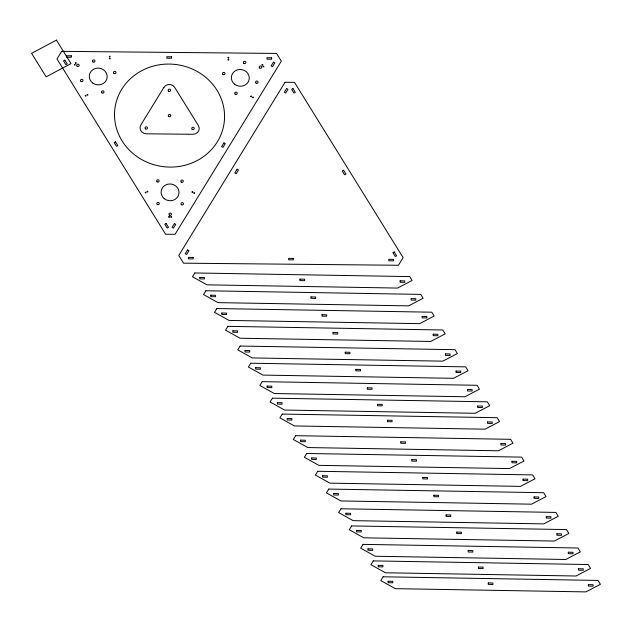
<?xml version="1.0" encoding="UTF-8"?>
<svg xmlns="http://www.w3.org/2000/svg" width="632" height="632" viewBox="0 0 632 632"><rect width="100%" height="100%" fill="white"/><g stroke="black" fill="none" stroke-linecap="round" stroke-linejoin="round"><path stroke-width="0.95" d="M199.767 277.416L199.767 278.878L204.444 278.957L204.444 277.495L199.767 277.416M210.796 295.215L210.796 296.677L215.472 296.756L215.472 295.294L210.796 295.215M221.832 313.014L221.824 314.475L226.501 314.554L226.501 313.093L221.832 313.014M232.86 330.812L232.86 332.274L237.537 332.353L237.537 330.892L232.86 330.812M245.074 350.515L245.074 351.977L249.743 352.056L249.751 350.594L245.074 350.515M255.707 367.682L255.707 369.135L260.384 369.214L260.384 367.761L255.707 367.682M267.131 386.113L267.131 387.574L271.807 387.653L271.807 386.192L267.131 386.113M277.377 402.639L277.377 404.093L282.054 404.172L282.054 402.718L277.377 402.639M287.228 418.526L287.22 419.988L291.897 420.067L291.905 418.605L287.228 418.526M299.939 279.115L299.931 280.576L304.608 280.655L304.616 279.194L299.939 279.115M300.619 440.141L300.619 441.602L305.296 441.681L305.296 440.22L300.619 440.141M310.968 296.914L310.968 298.375L315.645 298.454L315.645 296.993L310.968 296.914M311.655 457.939L311.647 459.393L316.324 459.472L316.324 458.018L311.655 457.939M321.996 314.712L321.996 316.166L326.673 316.245L326.673 314.791L321.996 314.712M322.683 475.738L322.683 477.192L327.36 477.271L327.36 475.817L322.683 475.738M333.032 332.511L333.025 333.965L337.701 334.044L337.709 332.59L333.032 332.511M333.712 493.529L333.712 494.99L338.389 495.069L338.389 493.608L333.712 493.529M345.246 352.214L345.238 353.667L349.915 353.746L349.923 352.293L345.246 352.214M345.925 513.239L345.925 514.693L350.602 514.772L350.602 513.318L345.925 513.239M355.879 369.372L355.879 370.834L360.556 370.913L360.556 369.451L355.879 369.372M356.567 530.398L356.559 531.86L361.235 531.939L361.235 530.477L356.567 530.398M367.303 387.803L367.303 389.265L371.979 389.344L371.979 387.89L367.303 387.803M367.99 548.829L367.982 550.29L372.659 550.369L372.667 548.908L367.99 548.829M377.549 404.33L377.549 405.791L382.218 405.87L382.226 404.409L377.549 404.33M378.228 565.356L378.228 566.817L382.905 566.896L382.905 565.435L378.228 565.356M387.4 420.225L387.392 421.686L392.069 421.765L392.069 420.304L387.4 420.225M388.08 581.25L388.08 582.704L392.756 582.783L392.756 581.329L388.08 581.25M400.111 280.813L400.103 282.267L404.78 282.346L404.78 280.892L400.111 280.813M400.791 441.839L400.791 443.293L405.468 443.372L405.468 441.918L400.791 441.839M411.14 298.612L411.14 300.066L415.817 300.145L415.817 298.691L411.14 298.612M411.819 459.63L411.819 461.091L416.496 461.17L416.496 459.709L411.819 459.63M422.168 316.403L422.168 317.864L426.845 317.943L426.845 316.482L422.168 316.403M422.855 477.429L422.848 478.89L427.524 478.969L427.532 477.508L422.855 477.429M433.197 334.202L433.197 335.663L437.873 335.742L437.873 334.281L433.197 334.202M433.884 495.227L433.884 496.689L438.561 496.768L438.561 495.306L433.884 495.227M445.41 353.904L445.41 355.366L450.087 355.445L450.087 353.983L445.41 353.904M446.097 514.93L446.097 516.391L450.774 516.47L450.774 515.009L446.097 514.93M456.051 371.071L456.051 372.532L460.728 372.611L460.728 371.15L456.051 371.071M456.731 532.097L456.731 533.55L461.407 533.629L461.407 532.176L456.731 532.097M467.475 389.502L467.475 390.963L472.151 391.042L472.151 389.581L467.475 389.502M468.162 550.527L468.154 551.989L472.831 552.068L472.831 550.606L468.162 550.527M477.721 406.028L477.713 407.49L482.39 407.569L482.398 406.107L477.721 406.028M478.4 567.054L478.4 568.516L483.077 568.595L483.077 567.133L478.4 567.054M487.564 421.923L487.564 423.377L492.241 423.456L492.241 422.002L487.564 421.923M488.252 582.941L488.252 584.403L492.921 584.482L492.928 583.02L488.252 582.941M500.963 443.53L500.963 444.991L505.639 445.07L505.639 443.609L500.963 443.53M511.991 461.328L511.991 462.79L516.668 462.869L516.668 461.407L511.991 461.328M523.019 479.127L523.019 480.589L527.696 480.668L527.696 479.206L523.019 479.127M534.056 496.926L534.056 498.379L538.725 498.458L538.733 497.005L534.056 496.926M546.269 516.628L546.261 518.09L550.938 518.169L550.946 516.707L546.269 516.628M556.903 533.787L556.903 535.249L561.579 535.328L561.579 533.866L556.903 533.787M568.326 552.226L568.326 553.679L573.003 553.758L573.003 552.305L568.326 552.226M578.572 568.753L578.572 570.206L583.249 570.285L583.249 568.832L578.572 568.753M588.424 584.639L588.416 586.101L593.092 586.18L593.1 584.719L588.424 584.639M85.273 95.788C86.671 97.257 86.047 94.136 85.281 95.756M87.082 94.824C88.441 96.285 87.927 93.244 87.09 94.761M145.273 192.586C146.679 194.048 145.984 190.983 145.281 192.523M147.082 191.622C148.409 193.108 147.928 190.027 147.09 191.559M261.996 64.891C263.331 66.392 262.857 63.239 261.996 64.859M263.054 66.597C264.445 68.051 263.813 65.001 263.062 66.534M109.296 56.627C110.576 58.144 110.181 55.071 109.304 56.564M109.312 58.594C110.655 60.072 110.15 57.03 109.32 58.523M168.673 216.95C169.992 218.482 169.487 215.362 168.681 216.918M170.774 216.974C172.109 218.475 171.572 215.401 170.782 216.91M227.986 57.781C229.25 59.321 228.926 56.153 227.994 57.749M228.002 59.748C229.195 61.296 229.084 58.128 228.002 59.708M74.347 64.741C75.69 66.281 75.137 63.137 74.347 64.741M75.382 63.058C76.551 64.638 76.472 61.478 75.382 63.058M192.025 192.033C193.368 193.566 192.839 190.437 192.025 192.033M193.85 193.037C195.09 194.617 194.775 191.433 193.85 193.037M250.722 96.388C252.042 97.921 251.591 94.784 250.722 96.356M252.539 97.391C253.795 98.948 253.464 95.811 252.547 97.36M61.66 51.342L56.983 58.974L165.608 234.227L175.072 234.314L281.335 61.146L276.555 53.436L61.66 51.342M163.941 87.327L140.817 125.01A6.241 5.83 7.1 0 0 146.276 133.818L193.044 134.276A6.241 5.83 7.1 0 0 198.385 125.57L174.74 87.437A6.241 5.83 7.1 0 0 163.941 87.327M174.4 223.602L172.094 227.37L173.445 228.113L175.759 224.344L174.4 223.602M223.941 142.879L221.627 146.648L222.978 147.39L225.292 143.622L223.941 142.879M273.474 62.157L271.16 65.925L272.518 66.668L274.825 62.9L273.474 62.157M285.032 82.294L178.769 255.462L183.549 263.173L398.444 265.266L403.121 257.635L294.496 82.381L285.032 82.294M187.585 249.94L185.279 253.708L186.63 254.451L188.944 250.683L187.585 249.94M237.126 169.218L234.812 172.986L236.163 173.729L238.477 169.961L237.126 169.218M286.659 88.496L284.345 92.264L285.704 93.007L288.01 89.238L286.659 88.496M194.838 272.961L192.468 276.753L206.956 284.835L397.575 288.066L412.088 280.466L409.726 276.595L194.838 272.961M205.866 290.76L203.496 294.552L217.985 302.633L408.604 305.864L423.116 298.264L420.762 294.394L205.866 290.76M216.895 308.55L214.525 312.35L229.021 320.432L419.632 323.655L434.152 316.063L431.79 312.192L216.895 308.55M227.923 326.349L225.553 330.149L240.049 338.231L430.668 341.454L445.181 333.862L442.819 329.991L227.923 326.349M240.136 346.052L237.766 349.852L252.263 357.933L442.882 361.156L457.394 353.565L455.032 349.693L240.136 346.052M250.778 363.218L248.408 367.01L262.896 375.092L453.515 378.323L468.028 370.731L465.673 366.852L250.778 363.218M262.201 381.649L259.831 385.449L274.32 393.531L464.939 396.754L479.451 389.162L477.097 385.291L262.201 381.649M272.447 398.176L270.077 401.968L284.566 410.057L475.185 413.281L489.697 405.689L487.335 401.818L272.447 398.176M282.291 414.071L279.921 417.863L294.417 425.944L485.036 429.175L499.549 421.576L497.187 417.705L282.291 414.071M295.689 435.677L293.319 439.477L307.808 447.559L498.427 450.782L512.939 443.19L510.585 439.319L295.689 435.677M306.718 453.476L304.348 457.268L318.844 465.357L509.455 468.581L523.975 460.989L521.613 457.118L306.718 453.476M317.746 471.274L315.376 475.067L329.872 483.148L520.492 486.379L535.004 478.787L532.642 474.909L317.746 471.274M328.782 489.073L326.412 492.865L340.901 500.947L531.52 504.178L546.032 496.578L543.678 492.707L328.782 489.073M340.996 508.776L338.626 512.568L353.114 520.649L543.733 523.881L558.246 516.289L555.884 512.418L340.996 508.776M351.629 525.935L349.259 529.735L363.755 537.816L554.367 541.039L568.887 533.447L566.525 529.577L351.629 525.935M363.052 544.373L360.682 548.165L375.179 556.247L565.798 559.478L580.31 551.878L577.948 548.007L363.052 544.373M373.299 560.9L370.929 564.692L385.417 572.774L576.036 576.005L590.549 568.405L588.194 564.534L373.299 560.9M383.15 576.787L380.78 580.579L395.269 588.668L585.888 591.892L600.4 584.3L598.038 580.429L383.15 576.787M56.446 40.108L31.6 53.341L46.16 76.828L71.005 63.595L56.446 40.108M64.859 60.135L63.516 60.846L65.878 64.662L67.221 63.943L64.859 60.135M115.49 141.821L114.147 142.54L116.509 146.355L117.86 145.637L115.49 141.821M292.956 88.559L291.613 89.278L293.975 93.086L295.318 92.375L292.956 88.559M166.129 223.515L164.786 224.234L167.148 228.049L168.491 227.33L166.129 223.515M343.595 170.253L342.244 170.972L344.614 174.78L345.957 174.069L343.595 170.253M394.226 251.947L392.883 252.666L395.245 256.474L396.588 255.763L394.226 251.947M71.305 55.814L66.629 55.774L66.636 57.228L71.313 57.275L71.305 55.814M171.477 56.785L166.801 56.746L166.809 58.199L171.485 58.247L171.477 56.785M271.642 57.765L266.965 57.717L266.981 59.179L271.657 59.218L271.642 57.765M193.123 257.429L188.447 257.39L188.462 258.844L193.139 258.891L193.123 257.429M293.295 258.401L288.619 258.362L288.627 259.815L293.303 259.863L293.295 258.401M393.46 259.381L388.791 259.333L388.798 260.795L393.475 260.834L393.46 259.381M135.793 155.733A55.079 51.453 7.1 0 0 224.052 123.43A55.079 51.453 7.1 0 0 148.757 67.553A55.079 51.453 7.1 0 0 135.793 155.733M157.242 204.42A1.248 1.169 7.1 0 0 159.28 203.78A1.248 1.169 7.1 0 0 157.637 202.445A1.248 1.169 7.1 0 0 157.242 204.42M157.084 181.803A1.248 1.169 7.1 0 0 159.122 181.163A1.248 1.169 7.1 0 0 157.479 179.828A1.248 1.169 7.1 0 0 157.084 181.803M181.25 182.04A1.248 1.169 7.1 0 0 183.288 181.4A1.248 1.169 7.1 0 0 181.645 180.057A1.248 1.169 7.1 0 0 181.25 182.04M181.4 204.657A1.248 1.169 7.1 0 0 183.438 204.018A1.248 1.169 7.1 0 0 181.795 202.675A1.248 1.169 7.1 0 0 181.4 204.657M169.392 215.117A1.248 1.169 7.1 0 0 171.43 214.477A1.248 1.169 7.1 0 0 169.787 213.142A1.248 1.169 7.1 0 0 169.392 215.117M192.191 129.315A1.248 1.169 7.1 0 0 194.229 128.667A1.248 1.169 7.1 0 0 192.586 127.332A1.248 1.169 7.1 0 0 192.191 129.315M168.554 91.174A1.248 1.169 7.1 0 0 170.593 90.534A1.248 1.169 7.1 0 0 168.949 89.191A1.248 1.169 7.1 0 0 168.554 91.174M145.431 128.857A1.248 1.169 7.1 0 0 147.461 128.217A1.248 1.169 7.1 0 0 145.826 126.874A1.248 1.169 7.1 0 0 145.431 128.857M168.72 116.446A1.248 1.169 7.1 0 0 170.759 115.806A1.248 1.169 7.1 0 0 169.123 114.463A1.248 1.169 7.1 0 0 168.72 116.446M164.225 198.638A8.974 8.382 7.1 0 0 178.864 194.032A8.974 8.382 7.1 0 0 167.069 184.402A8.974 8.382 7.1 0 0 164.225 198.638M234.646 84.285A8.974 8.382 7.1 0 0 249.158 79.348A8.974 8.382 7.1 0 0 237.126 69.978A8.974 8.382 7.1 0 0 234.646 84.285M259.697 68.019A1.248 1.169 7.1 0 0 261.719 67.332A1.248 1.169 7.1 0 0 260.044 66.028A1.248 1.169 7.1 0 0 259.697 68.019M243.841 63.358A1.248 1.169 7.1 0 0 245.856 62.671A1.248 1.169 7.1 0 0 244.181 61.367A1.248 1.169 7.1 0 0 243.841 63.358M222.993 74.465A1.248 1.169 7.1 0 0 225.008 73.778A1.248 1.169 7.1 0 0 223.333 72.475A1.248 1.169 7.1 0 0 222.993 74.465M235.207 94.168A1.248 1.169 7.1 0 0 237.221 93.481A1.248 1.169 7.1 0 0 235.546 92.177A1.248 1.169 7.1 0 0 235.207 94.168M256.055 83.061A1.248 1.169 7.1 0 0 258.069 82.373A1.248 1.169 7.1 0 0 256.394 81.07A1.248 1.169 7.1 0 0 256.055 83.061M92.746 83.029A8.974 8.382 7.1 0 0 107.116 77.768A8.974 8.382 7.1 0 0 94.855 68.667A8.974 8.382 7.1 0 0 92.746 83.029M77.151 66.257A1.248 1.169 7.1 0 0 79.15 65.531A1.248 1.169 7.1 0 0 77.444 64.259A1.248 1.169 7.1 0 0 77.151 66.257M80.999 81.378A1.248 1.169 7.1 0 0 83.005 80.651A1.248 1.169 7.1 0 0 81.299 79.379A1.248 1.169 7.1 0 0 80.999 81.378M102.005 92.888A1.248 1.169 7.1 0 0 104.004 92.161A1.248 1.169 7.1 0 0 102.297 90.897A1.248 1.169 7.1 0 0 102.005 92.888M113.95 73.423A1.248 1.169 7.1 0 0 115.948 72.688A1.248 1.169 7.1 0 0 114.242 71.424A1.248 1.169 7.1 0 0 113.95 73.423M92.951 61.912A1.248 1.169 7.1 0 0 94.95 61.178A1.248 1.169 7.1 0 0 93.244 59.914A1.248 1.169 7.1 0 0 92.951 61.912"/></g></svg>
